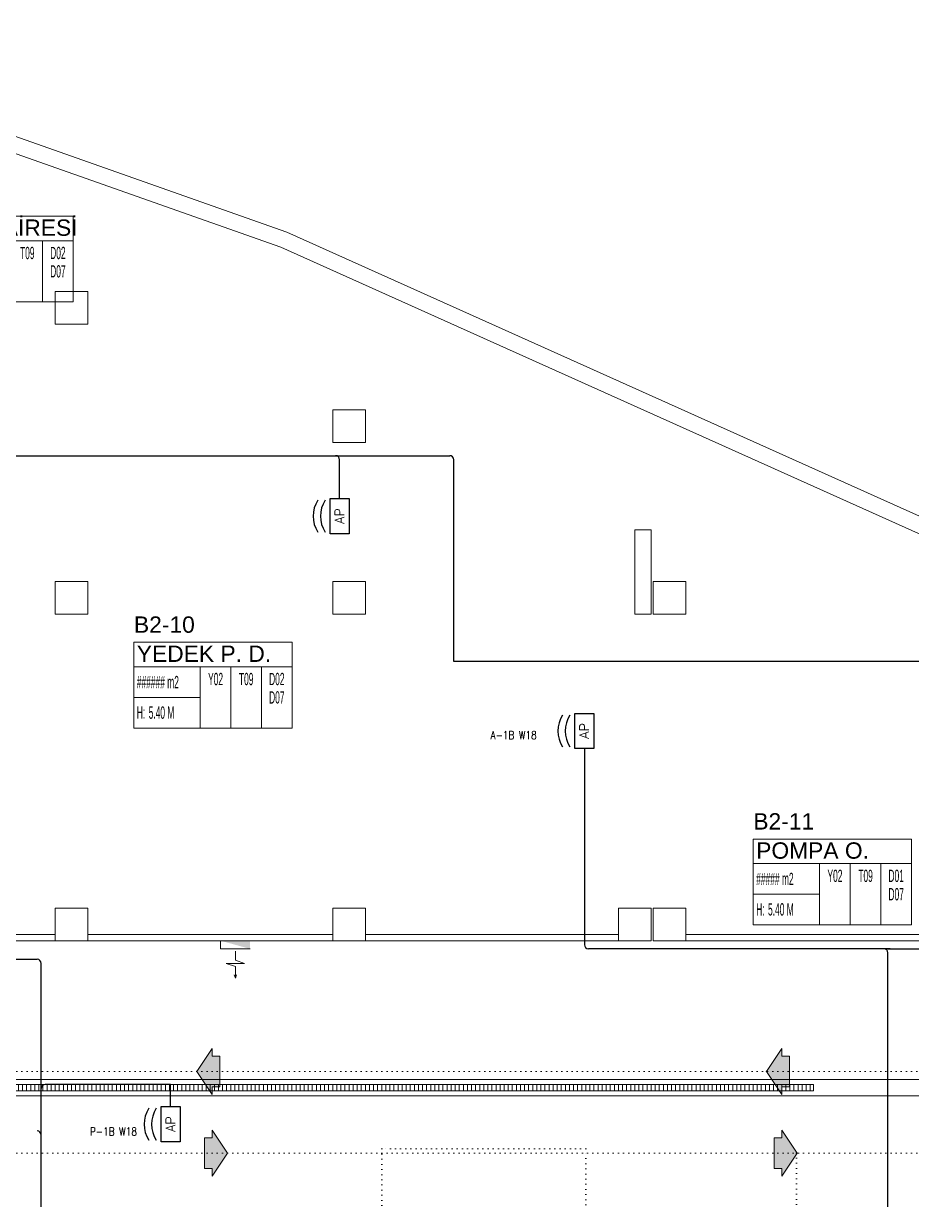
# Model space of a CAD drawing. Header units: metres. Extents: x -13621 to 152406, y -16073 to 22221.
# Drawn here: x 5982 to 8158, y 4166 to 7046 of the extents above; entities that cross this region are included whole.
import ezdxf
from ezdxf.enums import TextEntityAlignment as Align

# ---------------------------------------------------------------- set-up
doc = ezdxf.new("R2010")
doc.units = ezdxf.units.M
doc.header["$LTSCALE"] = 100
doc.header["$MEASUREMENT"] = 0
doc.linetypes.add('DOT2', pattern=[0.125, 0, -0.125])
doc.layers.get('0').update_dxf_attribs({"color": 9, "lineweight": 9})
for name, color, linetype, lineweight in [('00', 9, 'Continuous', 9), ('01', 9, 'Continuous', 9), ('06D', 9, 'Continuous', 9), ('20', 9, 'DOT2', 9), ('21_mahal200', 9, 'Continuous', 9), ('32-ekipman', 9, 'Continuous', 9), ('Data  Tavan', 170, 'Continuous', 30), ('E-ACCESS POINT (KABLOSUZ ERİŞİM İÇİN)', 7, 'Continuous', 30), ('E-YAZI', 7, 'Continuous', 30)]:
    doc.layers.add(name, color=color, linetype=linetype, lineweight=lineweight)
doc.styles.add('Arial', font='arial.ttf', dxfattribs={"height": 2.5})
doc.styles.add('E-YAZI', font='txttw.shx')
doc.styles.add('MuuM_TEXT-STANDART', font='ARIALN.TTF')

# ---------------------------------------------------------------- blocks, each defined once
blk = doc.blocks.new('*U215')
at = {"layer": 'E-ACCESS POINT (KABLOSUZ ERİŞİM İÇİN)', "color": 4}
blk.add_lwpolyline([(-2.39, 3.24), (2.39, 3.24), (2.39, 0.65), (-2.39, 0.65)], close=True, dxfattribs=at)
at = {"layer": 'E-ACCESS POINT (KABLOSUZ ERİŞİM İÇİN)', "color": 3}
for centre in [(0, 1.56), (0, 0.55)]:
    blk.add_arc(centre, 3.99, 57.1828, 122.8172, dxfattribs=at)
at = {"layer": 'E-ACCESS POINT (KABLOSUZ ERİŞİM İÇİN)', "color": 3, "style": 'E-YAZI'}
blk.add_text('AP', height=1.28, dxfattribs=at).set_placement((-1.05, 1.31))
blk = doc.blocks.new('p-kolon_80x80')
blk.add_lwpolyline([(-40, -40), (40, -40), (40, 40), (-40, 40)], close=True)
blk = doc.blocks.new('2.bod.sitatik')
at = {"layer": '01'}
for points in [[(10945.1, -4163.6), (9032, -3217.5), (6612.7, -2131.8), (4752.4, -1474.9)], [(4764.2, -1436.6), (6627.6, -2094.7), (9049.1, -3181.3), (10964.6, -4128.6)]]:
    blk.add_lwpolyline(points, dxfattribs=at)
blk.add_lwpolyline([(7520, -3030), (7480, -3030), (7480, -2824), (7520, -2824)], close=True, dxfattribs=at)
for p in [(6100, -2280), (6780, -2570), (6100, -2990), (6780, -2990), (7565, -2990), (6100, -3790), (6780, -3790), (7480, -3790), (7565, -3790)]:
    blk.add_blockref('p-kolon_80x80', p, dxfattribs=at)
blk = doc.blocks.new('p-ızgara')
at = {"layer": '06D'}
h = blk.add_hatch(dxfattribs=at)
h.set_pattern_fill('_USER', color=252, scale=10, angle=90, style=0, pattern_type=0)
h.set_pattern_definition([(90, (-7e-12, -8630), (-10, 6e-16), [])])
h.paths.add_polyline_path([(7918, -4182.5), (907.5, -4182.5), (907.5, -4197.5), (7918, -4197.5)])
blk.add_lwpolyline([(7918, -4182.5), (907.5, -4182.5), (907.5, -4197.5), (7918, -4197.5)], close=True, dxfattribs=at)
blk = doc.blocks.new('YD-72-20')
at = {"linetype": 'Continuous'}
for p, q in [((0, 0.714), (-0.028, 0.634)), ((0, 0.714), (0.028, 0.634)), ((0, 0.434), (0, 0.714)), ((-0.225, 0.355), (0.225, 0.355)), ((-0.225, 0.355), (0, 0.276)), ((0.225, 0.355), (0, 0.434)), ((0.36, 0), (-0.36, 0)), ((0, 0.058), (0, 0.276)), ((0.36, 0), (0.36, -0.2))]:
    blk.add_line(p, q, dxfattribs=at)
blk.add_solid([(0.36, -0.2), (-0.36, 0), (-0.36, -0.2)])
blk = doc.blocks.new('A$C29B32992')
at = {"xscale": 100, "yscale": 100, "zscale": 100, "rotation": 180}
blk.add_blockref('YD-72-20', (6501.4, -6110.1), dxfattribs=at)
blk = doc.blocks.new('0_arrow1')
blk.add_hatch(color=254).paths.add_polyline_path([(0, 0), (-22.5, -15), (-15, -15), (-15, -22.5), (15, -22.5), (15, -15), (22.5, -15)])
at = {"linetype": 'ByBlock', "lineweight": -2}
blk.add_lwpolyline([(15, -22.5), (-15, -22.5), (-15, -15), (-22.5, -15), (0, 0), (22.5, -15), (15, -15)], close=True, dxfattribs=at)
blk.add_point((0, 0))
blk = doc.blocks.new('0_roomno2')
blk.add_lwpolyline([(19.38, -10.5), (0, -10.5), (0, 0), (19.38, 0)], close=True)
for points in [[(0, -3), (19.38, -3)], [(8.12, -3), (8.12, -10.5)], [(11.88, -3), (11.88, -10.5)], [(15.62, -3), (15.62, -10.5)], [(0, -6.75), (8.12, -6.75)]]:
    blk.add_lwpolyline(points)
at = {"style": 'MuuM_TEXT-STANDART', "width": 0.6}
blk.add_text('H:', height=1.5, dxfattribs=at).set_placement((0.35, -8.61), align=Align.MIDDLE_LEFT)
at = {"style": 'Arial'}
blk.add_attdef('ODANO', (0, 1.17), '', height=2, dxfattribs=at)
blk.add_attdef('MEKANADI', text='', height=2, dxfattribs=at).set_placement((0.35, -3), align=Align.BOTTOM_LEFT)
at = {"style": 'MuuM_TEXT-STANDART', "width": 0.6}
for tag, p in [('M2', (0.35, -4.88)), ('TEMIZTAVANYUKSEKLIGI', (1.8, -8.61))]:
    blk.add_attdef(tag, text='', height=1.5, dxfattribs=at).set_placement(p, align=Align.MIDDLE_LEFT)
for tag, p in [('YER01', (10, -4.5)), ('TAVAN01', (13.75, -4.5)), ('DUVAR01', (17.5, -4.5)), ('YER02', (10, -6.75)), ('TAVAN02', (13.75, -6.75)), ('DUVAR02', (17.5, -6.75)), ('YER03', (10, -9)), ('TAVAN03', (13.75, -9)), ('DUVAR03', (17.5, -9))]:
    blk.add_attdef(tag, text='', height=1.5, dxfattribs=at).set_placement(p, align=Align.MIDDLE_CENTER)
blk = doc.blocks.new('2.bod.Mimari')
at = {"layer": '00'}
for points in [[(6060, -3815), (5440, -3815), (5440, -3830), (6060, -3830), (6060, -3815)], [(6740, -3815), (6140, -3815), (6140, -3830), (6740, -3830), (6740, -3815)], [(6820, -3830), (7440, -3830), (7440, -3815), (6820, -3815), (6820, -3830)]]:
    blk.add_lwpolyline(points, dxfattribs=at)
blk.add_lwpolyline([(8180, -3830), (7605, -3830), (7605, -3815), (8180, -3815)], close=True, dxfattribs=at)
at = {"layer": '06D'}
blk.add_lwpolyline([(907.5, -4210), (8397.52, -4210), (8397.52, -3773.53), (8357.52, -3773.53), (8357.52, -4170), (907.5, -4170)], close=True, dxfattribs=at)
at = {"layer": '06D', "linetype": 'DOT2'}
for points in [[(375, -5889.88), (375, -4630, -0.3693847), (825, -4150), (8420, -4150)], [(525, -5909.88), (525, -4650, -0.4142136), (825, -4350), (8520, -4350)]]:
    blk.add_lwpolyline(points, format="xyb", dxfattribs=at)
blk.add_lwpolyline([(7876.12, -4350), (7876.12, -7755), (7876.12, -8105)], dxfattribs=at)
at = {"layer": '20'}
blk.add_lwpolyline([(6860, -4540), (7360, -4540), (7360, -4340), (6860, -4340)], close=True, dxfattribs=at)
at = {"layer": '06D'}
blk.add_blockref('p-ızgara', (0, 0), dxfattribs=at)
at = {"layer": '06D', "yscale": 2.5, "zscale": 2.5}
for p, xscale, rotation in [((6406.92, -4150), 2.5, 90), ((7802.5, -4150), 2.5, 90), ((6481.92, -4350), -2.5, 270), ((7877.5, -4350), -2.5, 270)]:
    blk.add_blockref('0_arrow1', p, dxfattribs=dict(at, xscale=xscale, rotation=rotation))
at = {"layer": '21_mahal200'}
ref = blk.add_blockref('0_roomno2', (5716.63, -2055.64), dxfattribs=dict(at, xscale=20, yscale=20, zscale=20))
ref.add_attrib('ODANO', 'B2-10A', (5716.63, -2032.24), dxfattribs={"layer": '0', "height": 40, "style": 'Arial'})
ref.add_attrib('MEKANADI', 'ASAN.DAİRESİ', dxfattribs={"layer": '0', "height": 40, "style": 'Arial'}).set_placement((5723.63, -2115.64), align=Align.BOTTOM_LEFT)
ref.add_attrib('M2', '#### m2', dxfattribs={"layer": '0', "height": 30, "style": 'MuuM_TEXT-STANDART', "width": 0.6}).set_placement((5723.63, -2153.14), align=Align.MIDDLE_LEFT)
ref.add_attrib('TEMIZTAVANYUKSEKLIGI', '5.40 M', dxfattribs={"layer": '0', "height": 30, "style": 'MuuM_TEXT-STANDART', "width": 0.6}).set_placement((5752.63, -2227.79), align=Align.MIDDLE_LEFT)
ref.add_attrib('YER01', 'Y02', dxfattribs={"layer": '0', "height": 30, "style": 'MuuM_TEXT-STANDART', "width": 0.6}).set_placement((5916.63, -2145.64), align=Align.MIDDLE_CENTER)
ref.add_attrib('TAVAN01', 'T09', dxfattribs={"layer": '0', "height": 30, "style": 'MuuM_TEXT-STANDART', "width": 0.6}).set_placement((5991.63, -2145.64), align=Align.MIDDLE_CENTER)
ref.add_attrib('DUVAR01', 'D02', dxfattribs={"layer": '0', "height": 30, "style": 'MuuM_TEXT-STANDART', "width": 0.6}).set_placement((6066.63, -2145.64), align=Align.MIDDLE_CENTER)
ref.add_attrib('DUVAR02', 'D07', dxfattribs={"layer": '0', "height": 30, "style": 'MuuM_TEXT-STANDART', "width": 0.6}).set_placement((6066.63, -2190.64), align=Align.MIDDLE_CENTER)
ref = blk.add_blockref('0_roomno2', (6252.96, -3099.14), dxfattribs=dict(at, xscale=20, yscale=20, zscale=20))
ref.add_attrib('ODANO', 'B2-10', (6252.96, -3075.74), dxfattribs={"layer": '0', "height": 40, "style": 'Arial'})
ref.add_attrib('MEKANADI', 'YEDEK P. D.', dxfattribs={"layer": '0', "height": 40, "style": 'Arial'}).set_placement((6259.96, -3159.14), align=Align.BOTTOM_LEFT)
ref.add_attrib('M2', '###### m2', dxfattribs={"layer": '0', "height": 30, "style": 'MuuM_TEXT-STANDART', "width": 0.6}).set_placement((6259.96, -3196.64), align=Align.MIDDLE_LEFT)
ref.add_attrib('TEMIZTAVANYUKSEKLIGI', '5.40 M', dxfattribs={"layer": '0', "height": 30, "style": 'MuuM_TEXT-STANDART', "width": 0.6}).set_placement((6288.96, -3271.3), align=Align.MIDDLE_LEFT)
ref.add_attrib('YER01', 'Y02', dxfattribs={"layer": '0', "height": 30, "style": 'MuuM_TEXT-STANDART', "width": 0.6}).set_placement((6452.96, -3189.14), align=Align.MIDDLE_CENTER)
ref.add_attrib('TAVAN01', 'T09', dxfattribs={"layer": '0', "height": 30, "style": 'MuuM_TEXT-STANDART', "width": 0.6}).set_placement((6527.96, -3189.14), align=Align.MIDDLE_CENTER)
ref.add_attrib('DUVAR01', 'D02', dxfattribs={"layer": '0', "height": 30, "style": 'MuuM_TEXT-STANDART', "width": 0.6}).set_placement((6602.96, -3189.14), align=Align.MIDDLE_CENTER)
ref.add_attrib('DUVAR02', 'D07', dxfattribs={"layer": '0', "height": 30, "style": 'MuuM_TEXT-STANDART', "width": 0.6}).set_placement((6602.96, -3234.14), align=Align.MIDDLE_CENTER)
ref = blk.add_blockref('0_roomno2', (7770.45, -3581.11), dxfattribs=dict(at, xscale=20, yscale=20, zscale=20))
ref.add_attrib('ODANO', 'B2-11', (7770.45, -3557.71), dxfattribs={"layer": '0', "height": 40, "style": 'Arial'})
ref.add_attrib('MEKANADI', 'POMPA O.', dxfattribs={"layer": '0', "height": 40, "style": 'Arial'}).set_placement((7777.45, -3641.11), align=Align.BOTTOM_LEFT)
ref.add_attrib('M2', '##### m2', dxfattribs={"layer": '0', "height": 30, "style": 'MuuM_TEXT-STANDART', "width": 0.6}).set_placement((7777.45, -3678.61), align=Align.MIDDLE_LEFT)
ref.add_attrib('TEMIZTAVANYUKSEKLIGI', '5.40 M', dxfattribs={"layer": '0', "height": 30, "style": 'MuuM_TEXT-STANDART', "width": 0.6}).set_placement((7806.45, -3753.27), align=Align.MIDDLE_LEFT)
ref.add_attrib('YER01', 'Y02', dxfattribs={"layer": '0', "height": 30, "style": 'MuuM_TEXT-STANDART', "width": 0.6}).set_placement((7970.45, -3671.11), align=Align.MIDDLE_CENTER)
ref.add_attrib('TAVAN01', 'T09', dxfattribs={"layer": '0', "height": 30, "style": 'MuuM_TEXT-STANDART', "width": 0.6}).set_placement((8045.45, -3671.11), align=Align.MIDDLE_CENTER)
ref.add_attrib('DUVAR01', 'D01', dxfattribs={"layer": '0', "height": 30, "style": 'MuuM_TEXT-STANDART', "width": 0.6}).set_placement((8120.45, -3671.11), align=Align.MIDDLE_CENTER)
ref.add_attrib('DUVAR02', 'D07', dxfattribs={"layer": '0', "height": 30, "style": 'MuuM_TEXT-STANDART', "width": 0.6}).set_placement((8120.45, -3716.11), align=Align.MIDDLE_CENTER)
at = {"layer": '32-ekipman'}
blk.add_blockref('A$C29B32992', (0, 2260.12), dxfattribs=at)

msp = doc.modelspace()

# ---------------------------------------------------------------- linework, layer by layer
at = {"layer": 'Data  Tavan'}
for p, q in [((5458.4, 5987.9), (7026.6, 5987.9)), ((6756.7, 5882.9), (6756.7, 5977.9)), ((7036.6, 5483.5), (7036.6, 5977.9)), ((8727.9, 5483.5), (7036.6, 5483.5)), ((7356.5, 5270.4), (7356.5, 4790.3)), ((5162, 4754.5), (6015.7, 4754.5)), ((8090.2, 4780.3), (7366.5, 4780.3)), ((8105.6, 4780.3), (8078.2, 4780.3)), ((8100.2, 4780.3), (9206.3, 4780.3)), ((8100.2, 3977.8), (8100.2, 4770.3)), ((6025.7, 4003.1), (6025.7, 4744.5)), ((6342.8, 4448), (6035.7, 4448)), ((6342.8, 4393.7), (6342.8, 4448))]:
    msp.add_line(p, q, dxfattribs=at)
for centre, start, end in [((6746.7, 5977.9), 0, 90), ((7026.6, 5977.9), 0, 90), ((7366.5, 4790.3), 180, 270), ((6015.7, 4744.5), 0, 90), ((8090.2, 4770.3), 0, 90), ((6035.7, 4438), 90, 180), ((6015.7, 4324), 0, 90)]:
    msp.add_arc(centre, 10, start, end, dxfattribs=at)

# ---------------------------------------------------------------- block references
for name in ['2.bod.sitatik', '2.bod.Mimari']:
    msp.add_blockref(name, (0, 8630))
at = {"layer": 'E-ACCESS POINT (KABLOSUZ ERİŞİM İÇİN)', "xscale": 18, "yscale": 18, "zscale": 18, "rotation": 89.99999999999999}
for p in [(6791.7, 5839.8), (7391.4, 5313.5), (6377.8, 4350.6)]:
    msp.add_blockref('*U215', p, dxfattribs=at)

# ---------------------------------------------------------------- texts
at = {"layer": 'E-YAZI', "color": 6, "style": 'E-YAZI', "width": 0.8}
for s, p in [('A-1B W18', (7126.7, 5293.6)), ('P-1B W18', (6145.2, 4322.8))]:
    msp.add_text(s, height=20, dxfattribs=at).set_placement(p)

doc.saveas('drawing.dxf')
